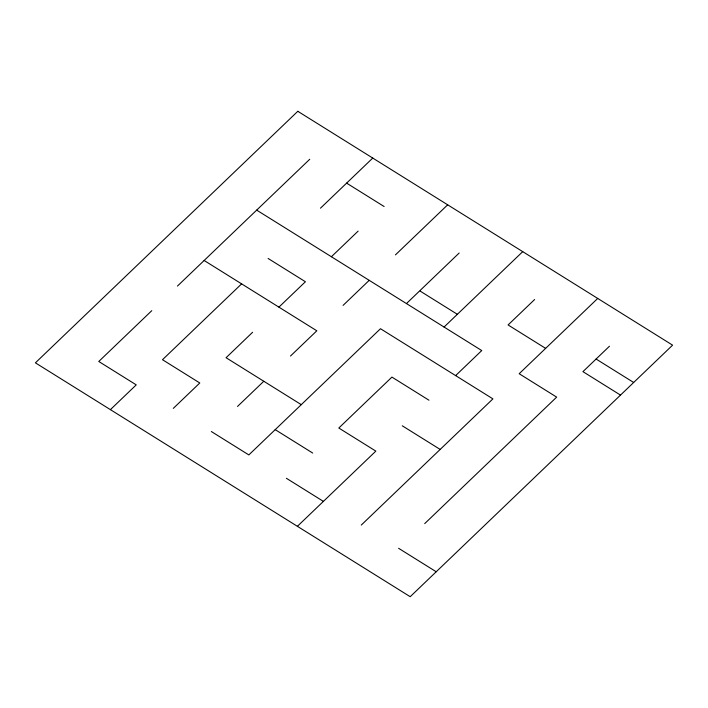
<?xml version="1.0" encoding="UTF-8"?>
<svg xmlns="http://www.w3.org/2000/svg" width="708" height="708" viewBox="0 0 708 708"><rect width="100%" height="100%" fill="white"/><g stroke="black" fill="none" stroke-linecap="round" stroke-linejoin="round"><path stroke-width="1.06" d="M151.769 310.679L98.775 361.487L136.246 384.869L110.404 409.64M177.46 286.059L309.741 159.256M320.485 208.179L372.753 158.07M241.614 283.873L162.495 359.708L199.789 382.984L173.292 408.383M252.606 332.273L226.064 357.717L301.281 404.649M278.908 307.139L305.413 281.74L268.111 258.464M331.397 256.739L358.133 231.109M395.453 254.871L447.677 204.816M237.516 406.454L263.801 381.258M343.088 305.378L369.213 280.333M290.484 356.044L316.821 330.795L204.134 260.482M406.445 303.564L459.156 253.03M444.066 327.043L522.725 251.641M297.395 526.318L375.842 451.12L338.813 428.021L391.931 377.099L428.959 400.206M534.62 299.519L508.087 324.954L545.629 348.371M455.625 375.603L481.75 350.557L256.677 210.117M361.266 525.079L492.918 398.87L380.488 328.724L248.835 454.925L211.347 431.535M597.72 298.44L519.176 373.727L556.665 397.117L424.703 523.619M609.464 346.221L582.932 371.647L620.509 395.099M346.619 183.124L384.125 206.524M596.092 359.036L633.669 382.479M420.225 291.138L457.501 314.396M402.268 425.791L440.172 449.438M275.2 429.65L312.706 453.049M286.377 478.281L323.406 501.388M398.569 548.275L436.208 571.763M297.803 111.298L35.4 362.841L410.197 596.702L672.6 345.159L297.803 111.298"/></g></svg>
